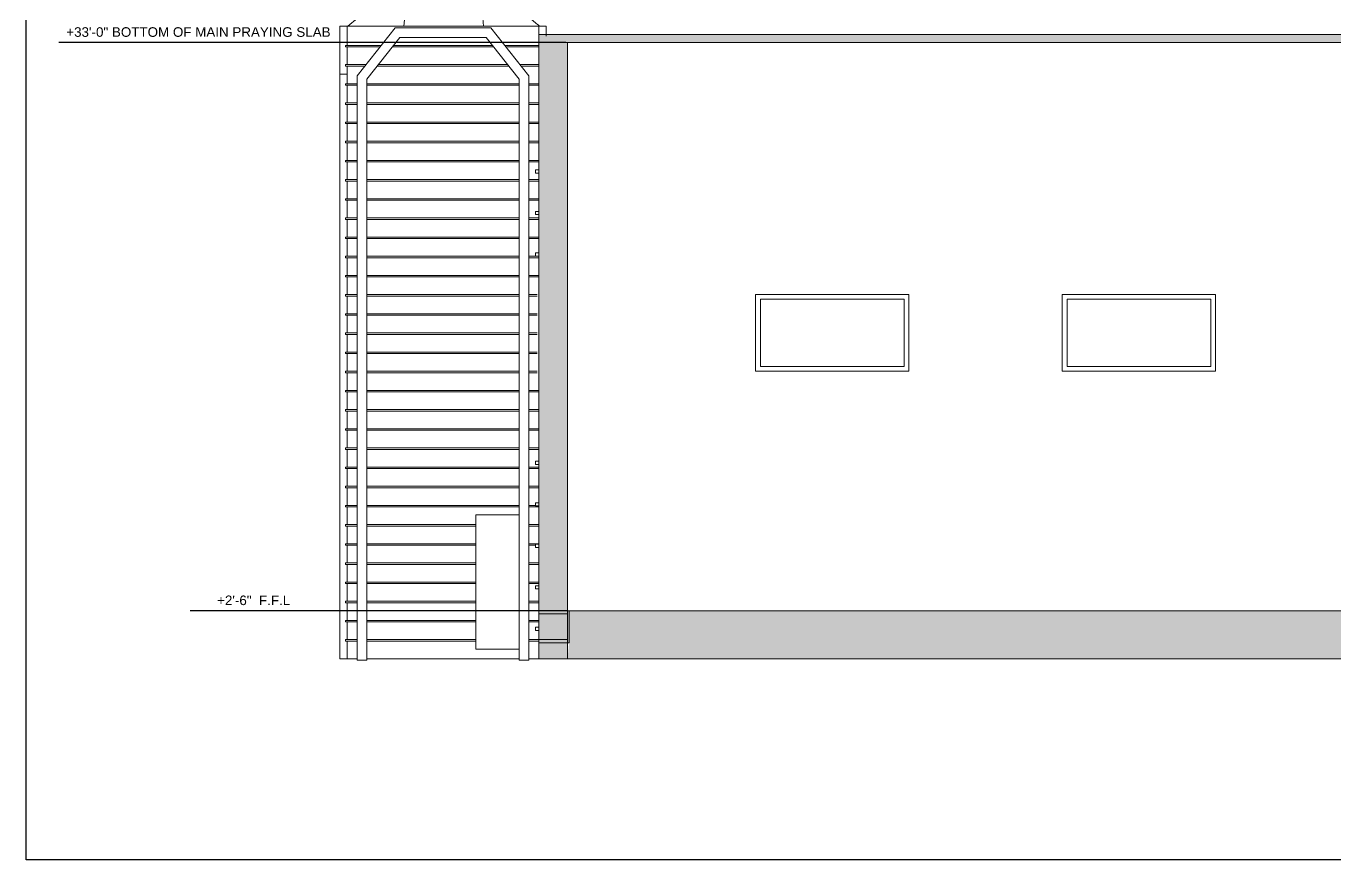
# Model space of a CAD drawing. Header units: inches. Extents: x -6210 to 141093, y -2740 to 21225.
# Drawn here: x 104207 to 105026, y 3604 to 4126 of the extents above; entities that cross this region are included whole.
import ezdxf

# ---------------------------------------------------------------- set-up
doc = ezdxf.new("R2010")
doc.units = ezdxf.units.IN
doc.header["$LTSCALE"] = 100
doc.header["$MEASUREMENT"] = 0
doc.layers.add('1text', color=6, linetype='Continuous')
doc.layers.add('walls', color=1, linetype='Continuous')
for name, color, linetype, true_color in [('BRICK HATCH', 7, 'Continuous', 0xf90105), ('CONCRETE HATCH', 7, 'Continuous', 0xb0b0b0), ('FLOOR HATCH', 7, 'Continuous', 0xaef86d)]:
    doc.layers.add(name, color=color, linetype=linetype, true_color=true_color)
doc.styles.get("Standard").update_dxf_attribs({"font": 'arial.ttf', "height": 4})

msp = doc.modelspace()

# ---------------------------------------------------------------- hatches: boundary and pattern name
at = {"layer": 'BRICK HATCH', "true_color": 0xfe1014}
h = msp.add_hatch(color=1, dxfattribs=at)
h.dxf.hatch_style = 1
h.paths.add_polyline_path([(104545.98149, 4060.04194), (104545.98166, 4115.82403), (104527.98149, 4115.82408), (104527.98149, 4107.78001), (104527.98149, 4106.23298), (104527.98149, 4060.04194), (104527.98149, 3760.04194), (104545.98149, 3760.04194)])
h.paths.add_polyline_path([(104545.98149, 3758.04194), (104527.98149, 3758.04194), (104527.98149, 3742.04194), (104545.98149, 3742.04194)])
h.paths.add_polyline_path([(104545.98149, 3740.04194), (104527.98149, 3740.04194), (104527.98149, 3730.04194), (104545.98149, 3730.04194)])
h.paths.add_polyline_path([(105279.48149, 3754.04194), (105279.48149, 3758.04194), (105261.48149, 3758.04194), (105261.48149, 3730.04194), (105279.48149, 3730.04194)])
h.paths.add_polyline_path([(105279.48149, 4107.77765), (105279.48149, 4115.82173), (105261.48149, 4115.82178), (105261.48149, 3760.04194), (105279.48149, 3760.04194)])
h.paths.add_polyline_path([(105578.74512, 3911.69824), (105574.41692, 3911.69824), (105574.41692, 3926.69824), (105575.41692, 3926.69824), (105578.74512, 3926.69824), (105578.74512, 3930.05318), (105565.17275, 3930.05318), (105565.17275, 3860.08657), (105574.24512, 3860.08631), (105574.24512, 3865.6898), (105578.74512, 3865.68969)])
at = {"layer": 'CONCRETE HATCH'}
h = msp.add_hatch(color=256, dxfattribs=at)
h.dxf.hatch_style = 1
h.paths.add_polyline_path([(105303.48149, 4120.82165), (104527.98149, 4120.82408), (104527.98149, 4119.82408), (104527.98149, 4115.82408), (105301.48149, 4115.82166), (105301.48149, 4080.93378), (105279.48149, 4080.93386), (105279.48149, 4078.93386), (105303.48149, 4078.93377)])
h = msp.add_hatch(color=256, dxfattribs=at)
h.dxf.hatch_style = 1
h.paths.add_polyline_path([(104545.98149, 3760.04194), (104527.98149, 3760.04194), (104527.98149, 3758.04194), (104545.98149, 3758.04194)])
h.paths.add_polyline_path([(104546.98149, 3760.04194), (104545.98149, 3760.04194), (104545.98149, 3740.04194), (104546.98149, 3740.04194)])
h.paths.add_polyline_path([(104545.98149, 3742.04194), (104527.98149, 3742.04194), (104527.98149, 3740.04194), (104545.98149, 3740.04194)])
at = {"layer": 'FLOOR HATCH'}
h = msp.add_hatch(color=256, dxfattribs=at)
h.dxf.hatch_style = 1
h.paths.add_polyline_path([(105261.48149, 3760.04194), (104546.98149, 3760.04194), (104546.98149, 3740.04194), (104545.98149, 3730.04194), (105261.48149, 3730.04194)])
h.paths.add_polyline_path([(105912.48149, 3754.04194), (105279.48149, 3754.04194), (105279.48149, 3730.04194), (105912.48149, 3730.04194)])
h.paths.add_polyline_path([(106141.28498, 3754.04194), (105926.98149, 3754.04194), (105926.98149, 3736.04194), (105925.98149, 3730.04194), (106142.28498, 3730.04194), (106142.28498, 3736.04194), (106141.28498, 3736.04194)])

# ---------------------------------------------------------------- linework, layer by layer
msp.add_lwpolyline([(104206.97646, 5012.61527), (106337.6796, 5012.61527), (106337.6796, 3604.14299), (104206.97646, 3604.14299)], close=True)
at = {"layer": '1text'}
for p, q in [((104544.98166, 4115.82403), (104227.35192, 4115.82403)), ((104545.98149, 3760.04194), (104309.73894, 3760.04194))]:
    msp.add_line(p, q, dxfattribs=at)
for points in [[(104227.96444, 4122.97193, 0, 0, 0), (104227.96444, 4119.38648, 0, 3.58544, 0), (104227.96444, 4122.97193, 3.58544, 3.58544, 0)], [(104322.39375, 3767.18984, 0, 0, 0), (104322.39375, 3763.6044, 0, 3.58544, 0), (104322.39375, 3767.18984, 3.58544, 3.58544, 0)]]:
    msp.add_lwpolyline(points, format="xyseb", dxfattribs=at)
at = {"layer": 'walls', "linetype": 'Continuous', "lineweight": 0, "extrusion": (0, 1, 0)}
for p, q in [((104408.39567, 4126.04194), (104420.531, 4136.07782)), ((104443.54285, 4126.04194), (104444.59706, 4136.13245)), ((104493.24848, 4126.04194), (104492.59706, 4136.13245)), ((104403.48149, 4126.04194), (104403.48149, 4096.04194)), ((104407.98149, 4126.04194), (104403.48149, 4126.04194)), ((104407.98149, 4126.04194), (104527.98149, 4126.04194)), ((104407.98149, 4114.04194), (104407.98149, 4126.04194)), ((104408.39567, 4126.04194), (104443.54285, 4126.04194)), ((104414.18858, 4095.04194), (104437.98149, 4125.04194)), ((104437.98149, 4125.04194), (104497.98149, 4125.04194)), ((104443.54285, 4126.04194), (104493.24848, 4126.04194)), ((104493.24848, 4126.04194), (104527.98149, 4126.04194)), ((104497.98149, 4125.04194), (104521.7744, 4095.04194)), ((104527.98149, 4119.82408), (104527.98149, 4126.04194)), ((104528.39567, 4126.04194), (104532.48149, 4126.04194)), ((104532.48149, 4126.04194), (104532.48149, 4119.82407)), ((104406.98149, 4113.04194), (104406.98149, 4114.04194)), ((104406.98149, 4114.04194), (104429.25742, 4114.04194)), ((104440.88085, 4119.04194), (104420.18858, 4092.95147)), ((104436.91536, 4114.04194), (104499.04761, 4114.04194)), ((104495.08213, 4119.04194), (104440.88085, 4119.04194)), ((104515.7744, 4092.95147), (104495.08213, 4119.04194)), ((104506.70555, 4114.04194), (104527.98149, 4114.04194)), ((105301.48149, 4115.82166), (104527.98147, 4115.82408)), ((105303.48149, 4120.82165), (104527.98149, 4120.82408)), ((104527.98149, 4119.82408), (104527.98149, 4107.78001)), ((104545.98149, 4060.04194), (104545.98166, 4115.82403)), ((104406.98149, 4113.04194), (104428.46432, 4113.04194)), ((104407.98149, 4102.04194), (104407.98149, 4113.04194)), ((104436.12227, 4113.04194), (104499.84071, 4113.04194)), ((104507.49865, 4113.04194), (104527.98149, 4113.04194)), ((104527.98149, 4107.78001), (104527.98149, 4106.23298)), ((104527.98149, 4106.23298), (104527.98149, 4060.04194)), ((104406.98149, 4101.04194), (104406.98149, 4102.04194)), ((104406.98149, 4102.04194), (104419.74026, 4102.04194)), ((104406.98149, 4101.04194), (104418.94716, 4101.04194)), ((104407.98149, 4090.04194), (104407.98149, 4101.04194)), ((104426.6051, 4101.04194), (104509.35787, 4101.04194)), ((104427.3982, 4102.04194), (104508.56477, 4102.04194)), ((104516.22272, 4102.04194), (104527.98149, 4102.04194)), ((104517.01582, 4101.04194), (104527.98149, 4101.04194)), ((104407.98149, 4096.04194), (104403.48149, 4096.04194)), ((104403.48149, 4096.04194), (104403.48149, 3730.04194)), ((104406.98149, 4089.04194), (104406.98149, 4090.04194)), ((104406.98149, 4090.04194), (104414.18858, 4090.04194)), ((104414.18858, 3729.04194), (104414.18858, 4095.04194)), ((104420.18858, 4092.95147), (104420.18858, 3729.04194)), ((104420.18858, 4090.04194), (104515.7744, 4090.04194)), ((104515.7744, 3729.04194), (104515.7744, 4092.95147)), ((104521.7744, 4095.04194), (104521.7744, 3729.04194)), ((104521.7744, 4090.04194), (104527.98149, 4090.04194)), ((104406.98149, 4089.04194), (104414.18858, 4089.04194)), ((104407.98149, 4078.04194), (104407.98149, 4089.04194)), ((104420.18858, 4089.04194), (104515.7744, 4089.04194)), ((104521.7744, 4089.04194), (104527.98149, 4089.04194)), ((104406.98149, 4077.04194), (104406.98149, 4078.04194)), ((104406.98149, 4078.04194), (104414.18858, 4078.04194)), ((104406.98149, 4077.04194), (104414.18858, 4077.04194)), ((104407.98149, 4066.04194), (104407.98149, 4077.04194)), ((104420.18858, 4078.04194), (104515.7744, 4078.04194)), ((104420.18858, 4077.04194), (104515.7744, 4077.04194)), ((104521.7744, 4078.04194), (104527.98149, 4078.04194)), ((104521.7744, 4077.04194), (104527.98149, 4077.04194)), ((104406.98149, 4065.04194), (104406.98149, 4066.04194)), ((104406.98149, 4066.04194), (104414.18858, 4066.04194)), ((104406.98149, 4065.04194), (104414.18858, 4065.04194)), ((104407.98149, 4054.04194), (104407.98149, 4065.04194)), ((104420.18858, 4066.04194), (104515.7744, 4066.04194)), ((104420.18858, 4065.04194), (104515.7744, 4065.04194)), ((104521.7744, 4066.04194), (104527.98149, 4066.04194)), ((104521.7744, 4065.04194), (104527.98149, 4065.04194)), ((104527.98149, 4060.04194), (104527.98149, 3730.04194)), ((104527.98149, 4060.04194), (104527.98149, 3730.04194)), ((104545.98149, 3730.04194), (104545.98149, 4060.04194)), ((104545.98149, 3730.04194), (104545.98149, 4060.04194)), ((104406.98149, 4053.04194), (104406.98149, 4054.04194)), ((104406.98149, 4054.04194), (104414.18858, 4054.04194)), ((104406.98149, 4053.04194), (104414.18858, 4053.04194)), ((104407.98149, 4042.04194), (104407.98149, 4053.04194)), ((104420.18858, 4054.04194), (104515.7744, 4054.04194)), ((104420.18858, 4053.04194), (104515.7744, 4053.04194)), ((104521.7744, 4054.04194), (104527.98149, 4054.04194)), ((104521.7744, 4053.04194), (104527.98149, 4053.04194)), ((104406.98149, 4041.04194), (104406.98149, 4042.04194)), ((104406.98149, 4042.04194), (104414.18858, 4042.04194)), ((104406.98149, 4041.04194), (104414.18858, 4041.04194)), ((104407.98149, 4030.04194), (104407.98149, 4041.04194)), ((104420.18858, 4042.04194), (104515.7744, 4042.04194)), ((104420.18858, 4041.04194), (104515.7744, 4041.04194)), ((104521.7744, 4042.04194), (104527.98149, 4042.04194)), ((104521.7744, 4041.04194), (104527.98149, 4041.04194)), ((104527.98149, 4036.04194), (104525.84054, 4036.04194)), ((104525.84054, 4036.04194), (104525.84054, 4034.04194)), ((104525.84054, 4034.04194), (104527.98149, 4034.04194)), ((104527.98149, 4034.04194), (104527.98149, 4036.04194)), ((104406.98149, 4029.04194), (104406.98149, 4030.04194)), ((104406.98149, 4030.04194), (104414.18858, 4030.04194)), ((104406.98149, 4029.04194), (104414.18858, 4029.04194)), ((104407.98149, 4018.04194), (104407.98149, 4029.04194)), ((104420.18858, 4030.04194), (104515.7744, 4030.04194)), ((104420.18858, 4029.04194), (104515.7744, 4029.04194)), ((104521.7744, 4030.04194), (104527.98149, 4030.04194)), ((104521.7744, 4029.04194), (104527.98149, 4029.04194)), ((104406.98149, 4017.04194), (104406.98149, 4018.04194)), ((104406.98149, 4018.04194), (104414.18858, 4018.04194)), ((104406.98149, 4017.04194), (104414.18858, 4017.04194)), ((104407.98149, 4006.04194), (104407.98149, 4017.04194)), ((104420.18858, 4018.04194), (104515.7744, 4018.04194)), ((104420.18858, 4017.04194), (104515.7744, 4017.04194)), ((104521.7744, 4018.04194), (104527.98149, 4018.04194)), ((104521.7744, 4017.04194), (104527.98149, 4017.04194)), ((104527.98149, 4010.04194), (104525.84054, 4010.04194)), ((104525.84054, 4010.04194), (104525.84054, 4008.04194)), ((104525.84054, 4008.04194), (104527.98149, 4008.04194)), ((104527.98149, 4008.04194), (104527.98149, 4010.04194)), ((104406.98149, 4005.04194), (104406.98149, 4006.04194)), ((104406.98149, 4006.04194), (104414.18858, 4006.04194)), ((104406.98149, 4005.04194), (104414.18858, 4005.04194)), ((104407.98149, 3994.04194), (104407.98149, 4005.04194)), ((104420.18858, 4006.04194), (104515.7744, 4006.04194)), ((104420.18858, 4005.04194), (104515.7744, 4005.04194)), ((104521.7744, 4006.04194), (104527.98149, 4006.04194)), ((104521.7744, 4005.04194), (104527.98149, 4005.04194)), ((104406.98149, 3993.04194), (104406.98149, 3994.04194)), ((104406.98149, 3994.04194), (104414.18858, 3994.04194)), ((104406.98149, 3993.04194), (104414.18858, 3993.04194)), ((104407.98149, 3982.04194), (104407.98149, 3993.04194)), ((104420.18858, 3994.04194), (104515.7744, 3994.04194)), ((104420.18858, 3993.04194), (104515.7744, 3993.04194)), ((104521.7744, 3994.04194), (104527.98149, 3994.04194)), ((104521.7744, 3993.04194), (104527.98149, 3993.04194)), ((104527.98149, 3984.04194), (104525.84054, 3984.04194)), ((104525.84054, 3984.04194), (104525.84054, 3982.04194)), ((104527.98149, 3982.04194), (104527.98149, 3984.04194)), ((104406.98149, 3981.04194), (104406.98149, 3982.04194)), ((104406.98149, 3982.04194), (104414.18858, 3982.04194)), ((104406.98149, 3981.04194), (104414.18858, 3981.04194)), ((104407.98149, 3970.04194), (104407.98149, 3981.04194)), ((104420.18858, 3982.04194), (104515.7744, 3982.04194)), ((104420.18858, 3981.04194), (104515.7744, 3981.04194)), ((104521.7744, 3982.04194), (104525.84054, 3982.04194)), ((104521.7744, 3981.04194), (104527.98149, 3981.04194)), ((104525.84054, 3982.04194), (104527.98149, 3982.04194)), ((104406.98149, 3969.04194), (104406.98149, 3970.04194)), ((104406.98149, 3970.04194), (104414.18858, 3970.04194)), ((104406.98149, 3969.04194), (104414.18858, 3969.04194)), ((104407.98149, 3958.04194), (104407.98149, 3969.04194)), ((104420.18858, 3970.04194), (104515.7744, 3970.04194)), ((104420.18858, 3969.04194), (104515.7744, 3969.04194)), ((104521.7744, 3970.04194), (104527.98149, 3970.04194)), ((104521.7744, 3969.04194), (104527.98149, 3969.04194)), ((104406.98149, 3957.04194), (104406.98149, 3958.04194)), ((104406.98149, 3958.04194), (104414.18858, 3958.04194)), ((104420.18858, 3958.04194), (104515.7744, 3958.04194)), ((104521.7744, 3958.04194), (104527.02719, 3958.04194)), ((104663.73149, 3910.04194), (104663.73149, 3958.04194)), ((104663.73149, 3910.04194), (104663.73149, 3958.04194)), ((104663.73149, 3958.04194), (104759.73149, 3958.04194)), ((104759.73149, 3910.04194), (104759.73149, 3958.04194)), ((104855.73149, 3958.04194), (104951.73149, 3958.04194)), ((104855.73149, 3910.04194), (104855.73149, 3958.04194)), ((104951.73149, 3910.04194), (104951.73149, 3958.04194)), ((104406.98149, 3957.04194), (104414.18858, 3957.04194)), ((104407.98149, 3946.04194), (104407.98149, 3957.04194)), ((104420.18858, 3957.04194), (104515.7744, 3957.04194)), ((104521.7744, 3957.04194), (104527.02719, 3957.04194)), ((104756.73149, 3955.04194), (104666.73149, 3955.04194)), ((104666.73149, 3955.04194), (104666.73149, 3913.04194)), ((104666.73149, 3913.04194), (104666.73149, 3955.04194)), ((104666.73149, 3955.04194), (104756.73149, 3955.04194)), ((104756.73149, 3913.04194), (104756.73149, 3955.04194)), ((104756.73149, 3955.04194), (104756.73149, 3913.04194)), ((104948.73149, 3955.04194), (104858.73149, 3955.04194)), ((104858.73149, 3955.04194), (104858.73149, 3913.04194)), ((104858.73149, 3913.04194), (104858.73149, 3955.04194)), ((104858.73149, 3955.04194), (104948.73149, 3955.04194)), ((104948.73149, 3913.04194), (104948.73149, 3955.04194)), ((104948.73149, 3955.04194), (104948.73149, 3913.04194)), ((104406.98149, 3945.04194), (104406.98149, 3946.04194)), ((104406.98149, 3946.04194), (104414.18858, 3946.04194)), ((104406.98149, 3945.04194), (104414.18858, 3945.04194)), ((104407.98149, 3934.04194), (104407.98149, 3945.04194)), ((104420.18858, 3946.04194), (104515.7744, 3946.04194)), ((104420.18858, 3945.04194), (104515.7744, 3945.04194)), ((104521.7744, 3946.04194), (104527.02719, 3946.04194)), ((104521.7744, 3945.04194), (104527.02719, 3945.04194)), ((104406.98149, 3933.04194), (104406.98149, 3934.04194)), ((104406.98149, 3934.04194), (104414.18858, 3934.04194)), ((104420.18858, 3934.04194), (104515.7744, 3934.04194)), ((104521.7744, 3934.04194), (104527.02719, 3934.04194)), ((104406.98149, 3933.04194), (104414.18858, 3933.04194)), ((104407.98149, 3922.04194), (104407.98149, 3933.04194)), ((104420.18858, 3933.04194), (104515.7744, 3933.04194)), ((104521.7744, 3933.04194), (104527.02719, 3933.04194)), ((104406.98149, 3921.04194), (104406.98149, 3922.04194)), ((104406.98149, 3922.04194), (104414.18858, 3922.04194)), ((104406.98149, 3921.04194), (104414.18858, 3921.04194)), ((104407.98149, 3910.04194), (104407.98149, 3921.04194)), ((104420.18858, 3922.04194), (104515.7744, 3922.04194)), ((104420.18858, 3921.04194), (104515.7744, 3921.04194)), ((104521.7744, 3922.04194), (104527.02719, 3922.04194)), ((104521.7744, 3921.04194), (104527.02719, 3921.04194)), ((104406.98149, 3909.04194), (104406.98149, 3910.04194)), ((104406.98149, 3910.04194), (104414.18858, 3910.04194)), ((104406.98149, 3909.04194), (104414.18858, 3909.04194)), ((104407.98149, 3898.04194), (104407.98149, 3909.04194)), ((104420.18858, 3910.04194), (104515.7744, 3910.04194)), ((104420.18858, 3909.04194), (104515.7744, 3909.04194)), ((104521.7744, 3910.04194), (104527.02719, 3910.04194)), ((104521.7744, 3909.04194), (104527.02719, 3909.04194)), ((104759.73149, 3910.04194), (104663.73149, 3910.04194)), ((104666.73149, 3913.04194), (104756.73149, 3913.04194)), ((104756.73149, 3913.04194), (104666.73149, 3913.04194)), ((104951.73149, 3910.04194), (104855.73149, 3910.04194)), ((104858.73149, 3913.04194), (104948.73149, 3913.04194)), ((104948.73149, 3913.04194), (104858.73149, 3913.04194)), ((104406.98149, 3897.04194), (104406.98149, 3898.04194)), ((104406.98149, 3898.04194), (104414.18858, 3898.04194)), ((104406.98149, 3897.04194), (104414.18858, 3897.04194)), ((104407.98149, 3886.04194), (104407.98149, 3897.04194)), ((104420.18858, 3898.04194), (104515.7744, 3898.04194)), ((104420.18858, 3897.04194), (104515.7744, 3897.04194)), ((104521.7744, 3898.04194), (104527.98149, 3898.04194)), ((104521.7744, 3897.04194), (104527.98149, 3897.04194)), ((104406.98149, 3885.04194), (104406.98149, 3886.04194)), ((104406.98149, 3886.04194), (104414.18858, 3886.04194)), ((104406.98149, 3885.04194), (104414.18858, 3885.04194)), ((104407.98149, 3874.04194), (104407.98149, 3885.04194)), ((104420.18858, 3886.04194), (104515.7744, 3886.04194)), ((104420.18858, 3885.04194), (104515.7744, 3885.04194)), ((104521.7744, 3886.04194), (104527.98149, 3886.04194)), ((104521.7744, 3885.04194), (104527.98149, 3885.04194)), ((104406.98149, 3873.04194), (104406.98149, 3874.04194)), ((104406.98149, 3874.04194), (104414.18858, 3874.04194)), ((104406.98149, 3873.04194), (104414.18858, 3873.04194)), ((104407.98149, 3862.04194), (104407.98149, 3873.04194)), ((104420.18858, 3874.04194), (104515.7744, 3874.04194)), ((104420.18858, 3873.04194), (104515.7744, 3873.04194)), ((104521.7744, 3874.04194), (104527.98149, 3874.04194)), ((104521.7744, 3873.04194), (104527.98149, 3873.04194)), ((104406.98149, 3861.04194), (104406.98149, 3862.04194)), ((104406.98149, 3862.04194), (104414.18858, 3862.04194)), ((104406.98149, 3861.04194), (104414.18858, 3861.04194)), ((104407.98149, 3850.04194), (104407.98149, 3861.04194)), ((104420.18858, 3862.04194), (104515.7744, 3862.04194)), ((104420.18858, 3861.04194), (104515.7744, 3861.04194)), ((104521.7744, 3862.04194), (104527.98149, 3862.04194)), ((104521.7744, 3861.04194), (104527.98149, 3861.04194)), ((104527.98149, 3853.71203), (104525.84054, 3853.71203)), ((104525.84054, 3853.71203), (104525.84054, 3851.71203)), ((104525.84054, 3851.71203), (104527.98149, 3851.71203)), ((104527.98149, 3851.71203), (104527.98149, 3853.71203)), ((104406.98149, 3849.04194), (104406.98149, 3850.04194)), ((104406.98149, 3850.04194), (104414.18858, 3850.04194)), ((104406.98149, 3849.04194), (104414.18858, 3849.04194)), ((104407.98149, 3838.04194), (104407.98149, 3849.04194)), ((104420.18858, 3850.04194), (104515.7744, 3850.04194)), ((104420.18858, 3849.04194), (104515.7744, 3849.04194)), ((104521.7744, 3850.04194), (104527.98149, 3850.04194)), ((104521.7744, 3849.04194), (104527.98149, 3849.04194)), ((104406.98149, 3837.04194), (104406.98149, 3838.04194)), ((104406.98149, 3838.04194), (104414.18858, 3838.04194)), ((104406.98149, 3837.04194), (104414.18858, 3837.04194)), ((104407.98149, 3826.04194), (104407.98149, 3837.04194)), ((104420.18858, 3838.04194), (104515.7744, 3838.04194)), ((104420.18858, 3837.04194), (104515.7744, 3837.04194)), ((104521.7744, 3838.04194), (104527.98149, 3838.04194)), ((104521.7744, 3837.04194), (104527.98149, 3837.04194)), ((104527.98149, 3827.71203), (104525.84054, 3827.71203)), ((104525.84054, 3827.71203), (104525.84054, 3825.71203)), ((104527.98149, 3825.71203), (104527.98149, 3827.71203)), ((104406.98149, 3825.04194), (104406.98149, 3826.04194)), ((104406.98149, 3826.04194), (104414.18858, 3826.04194)), ((104406.98149, 3825.04194), (104414.18858, 3825.04194)), ((104407.98149, 3814.04194), (104407.98149, 3825.04194)), ((104420.18858, 3826.04194), (104515.7744, 3826.04194)), ((104420.18858, 3825.04194), (104515.7744, 3825.04194)), ((104488.61398, 3736.02356), (104488.61398, 3820.02356)), ((104515.7744, 3820.02356), (104488.61398, 3820.02356)), ((104521.7744, 3826.04194), (104525.84054, 3826.04194)), ((104521.7744, 3825.04194), (104527.98149, 3825.04194)), ((104525.84054, 3825.71203), (104527.98149, 3825.71203)), ((104406.98149, 3813.04194), (104406.98149, 3814.04194)), ((104406.98149, 3814.04194), (104414.18858, 3814.04194)), ((104406.98149, 3813.04194), (104414.18858, 3813.04194)), ((104407.98149, 3802.04194), (104407.98149, 3813.04194)), ((104420.18858, 3814.04194), (104488.61398, 3814.04194)), ((104420.18858, 3813.04194), (104488.61398, 3813.04194)), ((104521.7744, 3814.04194), (104527.98149, 3814.04194)), ((104521.7744, 3813.04194), (104527.98149, 3813.04194)), ((104406.98149, 3801.04194), (104406.98149, 3802.04194)), ((104406.98149, 3802.04194), (104414.18858, 3802.04194)), ((104406.98149, 3801.04194), (104414.18858, 3801.04194)), ((104407.98149, 3790.04194), (104407.98149, 3801.04194)), ((104420.18858, 3802.04194), (104488.61398, 3802.04194)), ((104420.18858, 3801.04194), (104488.61398, 3801.04194)), ((104521.7744, 3802.04194), (104527.98149, 3802.04194)), ((104521.7744, 3801.04194), (104525.84054, 3801.04194)), ((104527.98149, 3801.71203), (104525.84054, 3801.71203)), ((104525.84054, 3801.71203), (104525.84054, 3799.71203)), ((104525.84054, 3799.71203), (104527.98149, 3799.71203)), ((104527.98149, 3799.71203), (104527.98149, 3801.71203)), ((104406.98149, 3789.04194), (104406.98149, 3790.04194)), ((104406.98149, 3790.04194), (104414.18858, 3790.04194)), ((104406.98149, 3789.04194), (104414.18858, 3789.04194)), ((104407.98149, 3778.04194), (104407.98149, 3789.04194)), ((104420.18858, 3790.04194), (104488.61398, 3790.04194)), ((104420.18858, 3789.04194), (104488.61398, 3789.04194)), ((104521.7744, 3790.04194), (104527.98149, 3790.04194)), ((104521.7744, 3789.04194), (104527.98149, 3789.04194)), ((104406.98149, 3777.04194), (104406.98149, 3778.04194)), ((104406.98149, 3778.04194), (104414.18858, 3778.04194)), ((104420.18858, 3778.04194), (104488.61398, 3778.04194)), ((104521.7744, 3778.04194), (104527.98149, 3778.04194)), ((104406.98149, 3777.04194), (104414.18858, 3777.04194)), ((104407.98149, 3766.04194), (104407.98149, 3777.04194)), ((104420.18858, 3777.04194), (104488.61398, 3777.04194)), ((104521.7744, 3777.04194), (104527.98149, 3777.04194)), ((104527.98149, 3775.71203), (104525.84054, 3775.71203)), ((104525.84054, 3775.71203), (104525.84054, 3773.71203)), ((104525.84054, 3773.71203), (104527.98149, 3773.71203)), ((104527.98149, 3773.71203), (104527.98149, 3775.71203)), ((104406.98149, 3765.04194), (104406.98149, 3766.04194)), ((104406.98149, 3766.04194), (104414.18858, 3766.04194)), ((104406.98149, 3765.04194), (104414.18858, 3765.04194)), ((104407.98149, 3754.04194), (104407.98149, 3765.04194)), ((104420.18858, 3766.04194), (104488.61398, 3766.04194)), ((104420.18858, 3765.04194), (104488.61398, 3765.04194)), ((104521.7744, 3766.04194), (104527.98149, 3766.04194)), ((104521.7744, 3765.04194), (104527.98149, 3765.04194)), ((104406.98149, 3753.04194), (104406.98149, 3754.04194)), ((104406.98149, 3754.04194), (104414.18858, 3754.04194)), ((104420.18858, 3754.04194), (104488.61398, 3754.04194)), ((104521.7744, 3754.04194), (104527.98149, 3754.04194)), ((105261.48149, 3760.04194), (104545.98149, 3760.04194)), ((104545.98149, 3760.04194), (104545.98149, 3730.04194)), ((104406.98149, 3753.04194), (104414.18858, 3753.04194)), ((104407.98149, 3742.04194), (104407.98149, 3753.04194)), ((104420.18858, 3753.04194), (104488.61398, 3753.04194)), ((104521.7744, 3753.04194), (104527.98149, 3753.04194)), ((104527.98149, 3749.71203), (104525.84054, 3749.71203)), ((104525.84054, 3749.71203), (104525.84054, 3747.71203)), ((104525.84054, 3747.71203), (104527.98149, 3747.71203)), ((104527.98149, 3747.71203), (104527.98149, 3749.71203)), ((104406.98149, 3741.04194), (104406.98149, 3742.04194)), ((104406.98149, 3742.04194), (104414.18858, 3742.04194)), ((104406.98149, 3741.04194), (104414.18858, 3741.04194)), ((104407.98149, 3730.04194), (104407.98149, 3741.04194)), ((104420.18858, 3742.04194), (104488.61398, 3742.04194)), ((104420.18858, 3741.04194), (104488.61398, 3741.04194)), ((104521.7744, 3742.04194), (104527.98149, 3742.04194)), ((104521.7744, 3741.04194), (104527.98149, 3741.04194)), ((104407.98149, 3730.04194), (104403.48149, 3730.04194)), ((104414.18858, 3730.04194), (104407.98149, 3730.04194)), ((104420.18858, 3729.04194), (104414.18858, 3729.04194)), ((104515.7744, 3730.04194), (104420.18858, 3730.04194)), ((104488.61398, 3736.02356), (104515.7744, 3736.02356)), ((104521.7744, 3729.04194), (104515.7744, 3729.04194)), ((104527.98149, 3730.04194), (104521.7744, 3730.04194)), ((104527.98149, 3730.04194), (104545.98149, 3730.04194)), ((104527.98149, 3730.04194), (104545.98149, 3730.04194)), ((104545.98149, 3730.04194), (105261.48149, 3730.04194))]:
    msp.add_line(p, q, dxfattribs=at)
at = {"layer": 'walls', "linetype": 'Continuous', "lineweight": 0}
for p, q in [((104546.98149, 3760.04194), (104527.98149, 3760.04194)), ((104545.98149, 3758.04194), (104527.98149, 3758.04194)), ((104545.98149, 3758.04194), (104545.98149, 3742.04194)), ((104546.98149, 3760.04194), (104546.98149, 3740.04194)), ((104545.98149, 3742.04194), (104527.98149, 3742.04194)), ((104546.98149, 3740.04194), (104527.98149, 3740.04194))]:
    msp.add_line(p, q, dxfattribs=at)
for points, knots in [([(104528.39567, 4126.04194), (104527.49178, 4126.81498), (104526.58779, 4127.58809), (104524.70103, 4129.2017), (104523.71825, 4130.04221), (104522.73537, 4130.88279), (104521.7509, 4131.72474), (104520.76633, 4132.56677), (104518.79705, 4134.25096), (104517.81232, 4135.09312), (104516.82754, 4135.93534), (104516.75071, 4136.00105), (104516.67388, 4136.06675), (104516.59706, 4136.13245)], [0.771711156, 0.771711156, 0.771711156, 0.771711156, 9.647284651, 9.647284651, 19.294569303, 19.294569303, 19.294569303, 28.957461828, 28.957461828, 38.620354354, 38.620354354, 38.620354354, 39.374180281, 39.374180281, 39.374180281, 39.374180281]), ([(104528.39567, 4126.04194), (104528.39567, 4126.04194), (104528.38053, 4126.04194), (104528.26355, 4126.04194), (104528.22982, 4126.04194), (104528.15725, 4126.04194), (104528.12609, 4126.04194), (104528.07343, 4126.04194), (104528.05586, 4126.04194), (104528.01918, 4126.04194), (104528.0004, 4126.04194), (104527.98149, 4126.04194)], [0, 0, 0, 0, 0.6058405469, 0.6058405469, 0.7724898963, 0.7724898963, 0.8722510563, 0.8722510563, 0.9196839148, 0.9196839148, 0.9681342947, 0.9681342947, 0.9681342947, 0.9681342947])]:
    msp.add_open_spline(points, degree=3, knots=knots, dxfattribs=at)

# ---------------------------------------------------------------- texts
at = {"layer": '1text', "char_height": 6, "attachment_point": 1}
for s, width, insert in [('+33\'-0" BOTTOM OF MAIN PRAYING SLAB', 180.6055335, (104232.10246, 4125.37915)), ('+2\'-6"  F.F.L', 131.6814561, (104326.53178, 3769.59707))]:
    msp.add_mtext_dynamic_manual_height_columns(s, width=width, gutter_width=60, heights=[0], dxfattribs=dict(at, insert=insert))

doc.saveas('drawing.dxf')
